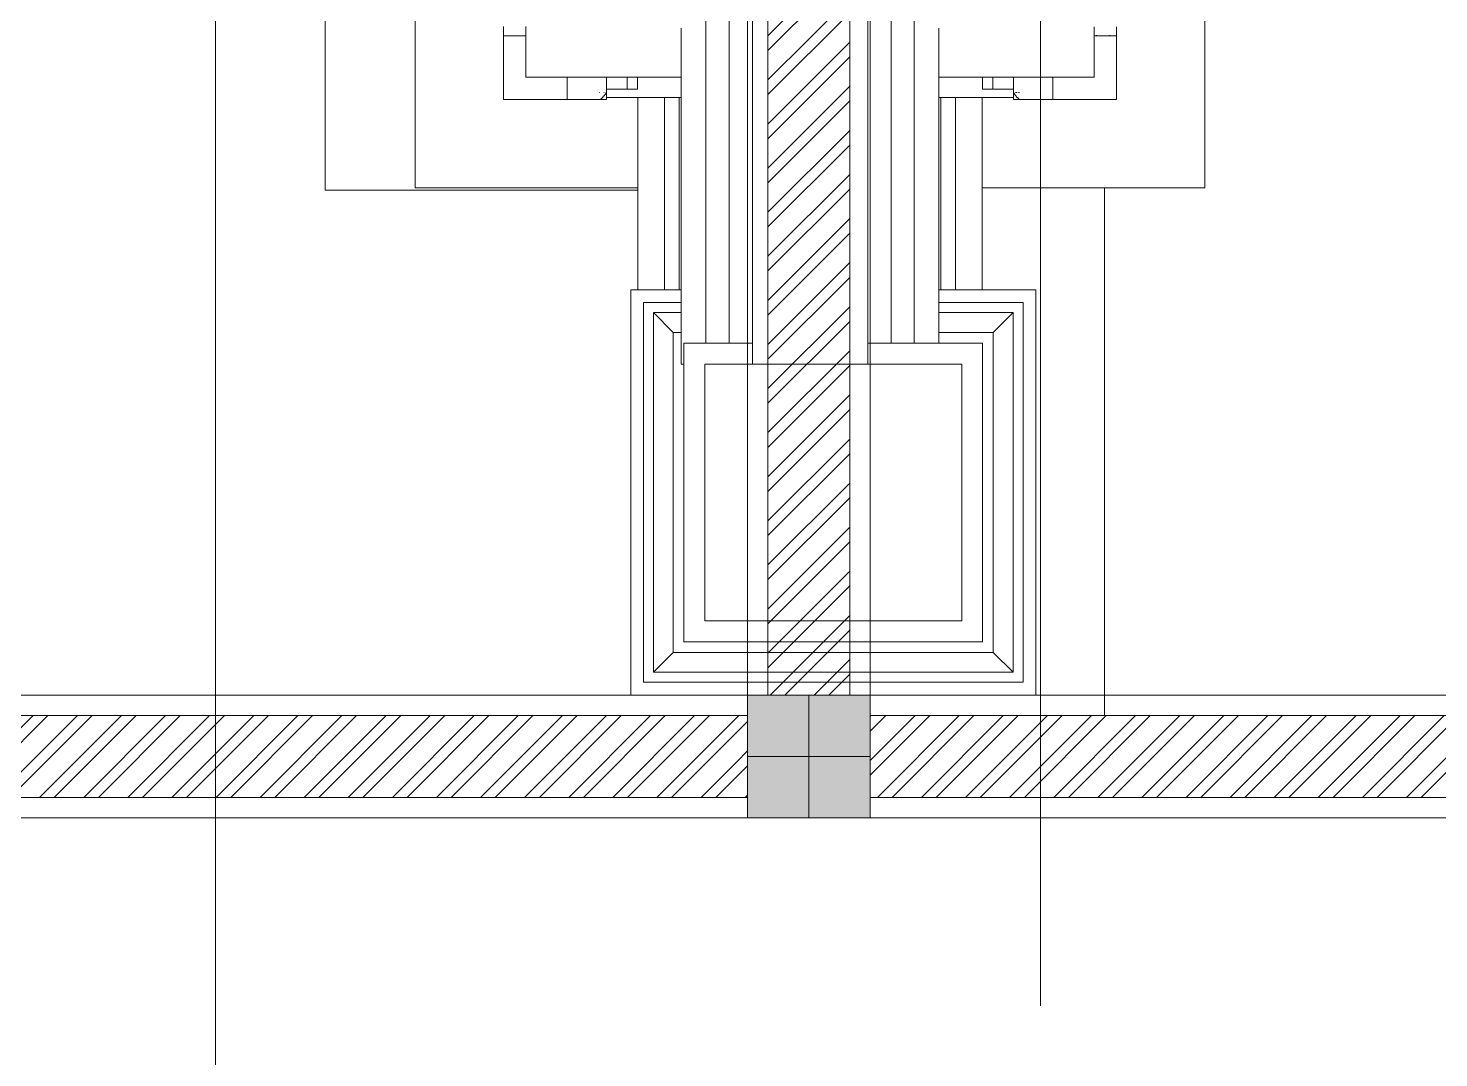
# Model space of a CAD drawing. Header units: millimetres. Extents: x -280308 to 6402717, y -14 to 2073074.
# Drawn here: x -4671 to -2947, y 639480 to 640738 of the extents above; entities that cross this region are included whole.
import ezdxf
from ezdxf.enums import TextEntityAlignment as Align

# ---------------------------------------------------------------- set-up
doc = ezdxf.new("R2010")
doc.units = ezdxf.units.MM
doc.linetypes.add('ACAD_ISO08W100', pattern=[36, 24, -3, 6, -3])
doc.layers.get('0').update_dxf_attribs({"lineweight": 0})
for name, color, linetype, lineweight in [('A-ALINE-1', 91, 'Continuous', 20), ('A-ALINE-3', 111, 'Continuous', 15), ('A-ALINE-6', 117, 'Continuous', 9), ('A-ANNOTATION', 144, 'Continuous', 0), ('A-FURN-EQPM', 177, 'Continuous', 0), ('A-Z22-T-Anno_Text', 152, 'Continuous', 9)]:
    doc.layers.add(name, color=color, linetype=linetype, lineweight=lineweight)
doc.layers.add('A-FILL-1', color=7, linetype='Continuous', lineweight=0, true_color=0x454545)
doc.layers.add('SectionCutEdges', color=7, linetype='Continuous', lineweight=35, true_color=0xa5aeb1)
doc.layers.add('A-TEXT', color=254, linetype='Continuous')
doc.styles.get("Standard").update_dxf_attribs({"font": 'arial.ttf'})
doc.styles.add('TGF_A', font='arial.ttf')

# ---------------------------------------------------------------- blocks, each defined once
blk = doc.blocks.new('A$Ccf87384a')
blk.add_wipeout([(-75, 75), (75, 75), (75, -75), (-75, -75)])
blk.add_wipeout([(-75, -75), (-75, 75), (75, 75), (75, -75)])
at = {"layer": 'A-FILL-1', "ltscale": 0.25}
h = blk.add_hatch(color=256, dxfattribs=at)
h.dxf.hatch_style = 1
h.paths.add_polyline_path([(-75, -75), (-75, 75), (75, 75), (75, -75)])
at = {"layer": 'A-ALINE-1'}
blk.add_lwpolyline([(-75, -75), (-75, 75), (75, 75), (75, -75)], close=True, dxfattribs=at)
at = {"layer": 'A-FILL-1', "ltscale": 0.25}
for p, q in [((0, 75), (0, -75)), ((-75, 0), (75, 0))]:
    blk.add_line(p, q, dxfattribs=at)
blk = doc.blocks.new('A$C837b2698')
at = {"color": 0, "linetype": 'ByBlock', "lineweight": -2}
for p, q in [((-0.9521, -1.2393), (-0.9521, -1.6123)), ((-0.8421, -1.2393), (-0.8421, -1.6093)), ((0.1227, -1.2393), (0.1227, -1.6093)), ((-0.487, -1.2843), (-0.487, -1.7992)), ((-0.4586, -1.2843), (-0.4586, -1.7992)), ((-0.2607, -1.2843), (-0.2607, -1.7992)), ((-0.2323, -1.2843), (-0.2323, -1.7992)), ((-0.7343, -1.4123), (-0.7343, -1.4147)), ((-0.7071, -1.4123), (-0.7071, -1.4147)), ((-0.0123, -1.415), (-0.0123, -1.4129)), ((0.0149, -1.415), (0.0149, -1.4129)), ((-0.7343, -1.4147), (-0.7343, -1.4169)), ((-0.7343, -1.4169), (-0.7343, -1.4189)), ((-0.7343, -1.4189), (-0.7343, -1.4207)), ((-0.7343, -1.4207), (-0.7343, -1.4223)), ((-0.7343, -1.4223), (-0.7343, -1.4236)), ((-0.7343, -1.4236), (-0.7071, -1.4236)), ((-0.7343, -1.4236), (-0.7343, -1.5015)), ((-0.7071, -1.4147), (-0.7071, -1.4169)), ((-0.7071, -1.4169), (-0.7071, -1.4189)), ((-0.7071, -1.4189), (-0.7071, -1.4207)), ((-0.7071, -1.4207), (-0.7071, -1.4223)), ((-0.7071, -1.4223), (-0.7071, -1.4236)), ((-0.7071, -1.4236), (-0.7071, -1.4743)), ((-0.5171, -1.4143), (-0.5171, -1.4743)), ((-0.2022, -1.4143), (-0.2022, -1.4743)), ((-0.0123, -1.4169), (-0.0123, -1.415)), ((-0.0123, -1.4187), (-0.0123, -1.4169)), ((-0.0123, -1.4203), (-0.0123, -1.4187)), ((-0.0123, -1.4216), (-0.0123, -1.4203)), ((-0.0123, -1.4228), (-0.0123, -1.4216)), ((-0.0123, -1.4237), (-0.0123, -1.4228)), ((-0.0123, -1.4743), (-0.0123, -1.4237)), ((-0.0095, -1.4237), (-0.0123, -1.4237)), ((-0.0095, -1.4237), (-0.0095, -1.4228)), ((0.0065, -1.4237), (-0.0095, -1.4237)), ((0.0065, -1.4237), (0.0065, -1.4228)), ((0.0149, -1.4237), (0.0065, -1.4237)), ((0.0149, -1.4169), (0.0149, -1.415)), ((0.0149, -1.4187), (0.0149, -1.4169)), ((0.0149, -1.4203), (0.0149, -1.4187)), ((0.0149, -1.4216), (0.0149, -1.4203)), ((0.0149, -1.4228), (0.0149, -1.4216)), ((0.0149, -1.4237), (0.0149, -1.4228)), ((0.0149, -1.5015), (0.0149, -1.4237)), ((-0.7071, -1.4743), (-0.6564, -1.4743)), ((-0.6564, -1.5015), (-0.6564, -1.4743)), ((-0.6564, -1.4743), (-0.6555, -1.4743)), ((-0.6555, -1.4743), (-0.6544, -1.4743)), ((-0.6544, -1.4743), (-0.653, -1.4743)), ((-0.653, -1.4743), (-0.6515, -1.4743)), ((-0.6515, -1.4743), (-0.6497, -1.4743)), ((-0.6497, -1.4743), (-0.6477, -1.4743)), ((-0.6477, -1.4743), (-0.6456, -1.4743)), ((-0.6456, -1.4743), (-0.6433, -1.4743)), ((-0.6433, -1.4743), (-0.641, -1.4743)), ((-0.641, -1.4743), (-0.6385, -1.4743)), ((-0.6385, -1.4743), (-0.6359, -1.4743)), ((-0.6359, -1.4743), (-0.6332, -1.4743)), ((-0.6332, -1.4743), (-0.6308, -1.4743)), ((-0.6308, -1.4743), (-0.6284, -1.4743)), ((-0.6284, -1.4743), (-0.626, -1.4743)), ((-0.626, -1.4743), (-0.6236, -1.4743)), ((-0.6236, -1.4743), (-0.6214, -1.4743)), ((-0.6214, -1.4743), (-0.6192, -1.4743)), ((-0.6192, -1.4743), (-0.6171, -1.4743)), ((-0.6171, -1.4743), (-0.6164, -1.4743)), ((-0.6164, -1.4743), (-0.6151, -1.4743)), ((-0.6151, -1.4743), (-0.6132, -1.4743)), ((-0.6132, -1.4743), (-0.6115, -1.4743)), ((-0.6115, -1.4743), (-0.6114, -1.4743)), ((-0.6114, -1.4743), (-0.6099, -1.4743)), ((-0.6099, -1.4743), (-0.6093, -1.4743)), ((-0.6093, -1.4743), (-0.6083, -1.4743)), ((-0.6083, -1.4889), (-0.6083, -1.4743)), ((-0.6083, -1.4743), (-0.6071, -1.4743)), ((-0.6071, -1.4743), (-0.6057, -1.4743)), ((-0.6057, -1.4743), (-0.6042, -1.4743)), ((-0.6042, -1.4743), (-0.6024, -1.4743)), ((-0.6024, -1.4743), (-0.6005, -1.4743)), ((-0.6005, -1.4743), (-0.5984, -1.4743)), ((-0.5984, -1.4743), (-0.5961, -1.4743)), ((-0.5961, -1.4743), (-0.5937, -1.4743)), ((-0.5937, -1.4743), (-0.5922, -1.4743)), ((-0.5922, -1.4743), (-0.5909, -1.4743)), ((-0.5909, -1.4743), (-0.5896, -1.4743)), ((-0.5896, -1.4743), (-0.5884, -1.4743)), ((-0.5884, -1.4743), (-0.5873, -1.4743)), ((-0.5873, -1.4743), (-0.5864, -1.4743)), ((-0.5864, -1.4743), (-0.5855, -1.4743)), ((-0.5855, -1.4743), (-0.5848, -1.4743)), ((-0.5848, -1.4743), (-0.5837, -1.4743)), ((-0.5837, -1.4743), (-0.5833, -1.4743)), ((-0.5833, -1.4743), (-0.5831, -1.4743)), ((-0.5831, -1.4889), (-0.5831, -1.4743)), ((-0.5831, -1.4743), (-0.5705, -1.4743)), ((-0.5705, -1.4743), (-0.5171, -1.4743)), ((-0.5705, -1.4889), (-0.5705, -1.4743)), ((-0.5171, -1.4743), (-0.5171, -1.4993)), ((-0.2022, -1.4743), (-0.1489, -1.4743)), ((-0.2022, -1.4743), (-0.2022, -1.4993)), ((-0.1489, -1.4743), (-0.1489, -1.4889)), ((-0.1489, -1.4743), (-0.1363, -1.4743)), ((-0.1363, -1.4743), (-0.136, -1.4743)), ((-0.1363, -1.4889), (-0.1363, -1.4743)), ((-0.136, -1.4743), (-0.1357, -1.4743)), ((-0.1357, -1.4743), (-0.1352, -1.4743)), ((-0.1352, -1.4743), (-0.1346, -1.4743)), ((-0.1346, -1.4743), (-0.1338, -1.4743)), ((-0.1338, -1.4743), (-0.133, -1.4743)), ((-0.133, -1.4743), (-0.132, -1.4743)), ((-0.132, -1.4743), (-0.1309, -1.4743)), ((-0.1309, -1.4743), (-0.1297, -1.4743)), ((-0.1297, -1.4743), (-0.1284, -1.4743)), ((-0.1284, -1.4743), (-0.1271, -1.4743)), ((-0.1271, -1.4743), (-0.1256, -1.4743)), ((-0.1256, -1.4743), (-0.1232, -1.4743)), ((-0.1232, -1.4743), (-0.121, -1.4743)), ((-0.121, -1.4743), (-0.1189, -1.4743)), ((-0.1189, -1.4743), (-0.1169, -1.4743)), ((-0.1169, -1.4743), (-0.1152, -1.4743)), ((-0.1152, -1.4743), (-0.1136, -1.4743)), ((-0.1136, -1.4743), (-0.1122, -1.4743)), ((-0.1122, -1.4743), (-0.1111, -1.4743)), ((-0.1111, -1.4889), (-0.1111, -1.4743)), ((-0.1111, -1.4743), (-0.1099, -1.4743)), ((-0.1099, -1.4743), (-0.1087, -1.4743)), ((-0.1087, -1.4743), (-0.108, -1.4743)), ((-0.108, -1.4743), (-0.1073, -1.4743)), ((-0.1073, -1.4743), (-0.1066, -1.4743)), ((-0.1066, -1.4743), (-0.1059, -1.4743)), ((-0.1059, -1.4743), (-0.1048, -1.4743)), ((-0.1048, -1.4743), (-0.1036, -1.4743)), ((-0.1036, -1.4743), (-0.1026, -1.4743)), ((-0.1026, -1.4743), (-0.1008, -1.4743)), ((-0.1008, -1.4743), (-0.099, -1.4743)), ((-0.099, -1.4743), (-0.0971, -1.4743)), ((-0.0971, -1.4743), (-0.0951, -1.4743)), ((-0.0951, -1.4743), (-0.0931, -1.4743)), ((-0.0931, -1.4743), (-0.0911, -1.4743)), ((-0.0911, -1.4743), (-0.0881, -1.4743)), ((-0.0881, -1.4743), (-0.0851, -1.4743)), ((-0.0851, -1.4743), (-0.0823, -1.4743)), ((-0.0823, -1.4743), (-0.0795, -1.4743)), ((-0.0795, -1.4743), (-0.0768, -1.4743)), ((-0.0768, -1.4743), (-0.0743, -1.4743)), ((-0.0743, -1.4743), (-0.0719, -1.4743)), ((-0.0719, -1.4743), (-0.0697, -1.4743)), ((-0.0697, -1.4743), (-0.0677, -1.4743)), ((-0.0677, -1.4743), (-0.0659, -1.4743)), ((-0.0659, -1.4743), (-0.0643, -1.4743)), ((-0.0643, -1.4743), (-0.0629, -1.4743)), ((-0.0629, -1.5015), (-0.0629, -1.4743)), ((-0.0629, -1.4743), (-0.0123, -1.4743)), ((-0.6171, -1.4931), (-0.6164, -1.4931)), ((-0.6151, -1.5006), (-0.6132, -1.499)), ((-0.6115, -1.4972), (-0.6132, -1.499)), ((-0.6115, -1.4931), (-0.6114, -1.4931)), ((-0.6114, -1.4969), (-0.6115, -1.4969)), ((-0.6114, -1.4971), (-0.6115, -1.4972)), ((-0.6111, -1.4969), (-0.6114, -1.4971)), ((-0.6114, -1.4971), (-0.6114, -1.4971)), ((-0.6111, -1.4969), (-0.6099, -1.4953)), ((-0.6093, -1.4946), (-0.6099, -1.4953)), ((-0.6093, -1.4931), (-0.6083, -1.4931)), ((-0.6093, -1.4942), (-0.6083, -1.4931)), ((-0.6088, -1.4939), (-0.6093, -1.4946)), ((-0.6084, -1.4933), (-0.6088, -1.4939)), ((-0.6084, -1.5015), (-0.6084, -1.4933)), ((-0.6083, -1.4931), (-0.6083, -1.4889)), ((-0.6083, -1.4889), (-0.6071, -1.4889)), ((-0.6083, -1.4993), (-0.6083, -1.4931)), ((-0.5702, -1.4993), (-0.6083, -1.4993)), ((-0.6083, -1.5015), (-0.6083, -1.4993)), ((-0.6071, -1.4889), (-0.6057, -1.4889)), ((-0.6057, -1.4889), (-0.6042, -1.4889)), ((-0.6042, -1.4889), (-0.6024, -1.4889)), ((-0.6024, -1.4889), (-0.6005, -1.4889)), ((-0.6005, -1.4889), (-0.5984, -1.4889)), ((-0.5984, -1.4889), (-0.5961, -1.4889)), ((-0.5961, -1.4889), (-0.5937, -1.4889)), ((-0.5937, -1.4889), (-0.5922, -1.4889)), ((-0.5922, -1.4889), (-0.5909, -1.4889)), ((-0.5909, -1.4889), (-0.5896, -1.4889)), ((-0.5896, -1.4889), (-0.5884, -1.4889)), ((-0.5884, -1.4889), (-0.5873, -1.4889)), ((-0.5873, -1.4889), (-0.5864, -1.4889)), ((-0.5864, -1.4889), (-0.5855, -1.4889)), ((-0.5855, -1.4889), (-0.5848, -1.4889)), ((-0.5837, -1.4889), (-0.5848, -1.4889)), ((-0.5837, -1.4889), (-0.5833, -1.4889)), ((-0.5833, -1.4889), (-0.5831, -1.4889)), ((-0.5705, -1.4889), (-0.5831, -1.4889)), ((-0.5702, -1.4993), (-0.5702, -1.6093)), ((-0.5374, -1.4993), (-0.5702, -1.4993)), ((-0.5374, -1.4993), (-0.5374, -1.7341)), ((-0.5196, -1.4993), (-0.5374, -1.4993)), ((-0.5196, -1.4993), (-0.5196, -1.7341)), ((-0.5171, -1.4993), (-0.5196, -1.4993)), ((-0.5171, -1.4993), (-0.5171, -1.7341)), ((-0.1997, -1.4993), (-0.2022, -1.4993)), ((-0.2022, -1.4993), (-0.2022, -1.7341)), ((-0.1997, -1.4993), (-0.1997, -1.7341)), ((-0.1819, -1.4993), (-0.1997, -1.4993)), ((-0.1819, -1.4993), (-0.1819, -1.7341)), ((-0.1492, -1.4993), (-0.1819, -1.4993)), ((-0.1492, -1.4993), (-0.1492, -1.6093)), ((-0.1111, -1.4993), (-0.1492, -1.4993)), ((-0.1489, -1.4889), (-0.1363, -1.4889)), ((-0.136, -1.4889), (-0.1363, -1.4889)), ((-0.1357, -1.4889), (-0.136, -1.4889)), ((-0.1352, -1.4889), (-0.1357, -1.4889)), ((-0.1346, -1.4889), (-0.1352, -1.4889)), ((-0.1338, -1.4889), (-0.1346, -1.4889)), ((-0.133, -1.4889), (-0.1338, -1.4889)), ((-0.132, -1.4889), (-0.133, -1.4889)), ((-0.1309, -1.4889), (-0.132, -1.4889)), ((-0.1297, -1.4889), (-0.1309, -1.4889)), ((-0.1284, -1.4889), (-0.1297, -1.4889)), ((-0.1271, -1.4889), (-0.1284, -1.4889)), ((-0.1256, -1.4889), (-0.1271, -1.4889)), ((-0.1232, -1.4889), (-0.1256, -1.4889)), ((-0.121, -1.4889), (-0.1232, -1.4889)), ((-0.1189, -1.4889), (-0.121, -1.4889)), ((-0.1169, -1.4889), (-0.1189, -1.4889)), ((-0.1152, -1.4889), (-0.1169, -1.4889)), ((-0.1136, -1.4889), (-0.1152, -1.4889)), ((-0.1122, -1.4889), (-0.1136, -1.4889)), ((-0.1111, -1.4889), (-0.1122, -1.4889)), ((-0.1111, -1.4931), (-0.1111, -1.4889)), ((-0.1111, -1.4931), (-0.1099, -1.4949)), ((-0.1111, -1.4993), (-0.1111, -1.4931)), ((-0.1111, -1.5015), (-0.1111, -1.4993)), ((-0.1099, -1.4949), (-0.1087, -1.4966)), ((-0.108, -1.4931), (-0.1087, -1.4931)), ((-0.1087, -1.4966), (-0.108, -1.4974)), ((-0.108, -1.4974), (-0.1073, -1.4982)), ((-0.1066, -1.4931), (-0.1073, -1.4931)), ((-0.1073, -1.4982), (-0.1066, -1.4989)), ((-0.1059, -1.4997), (-0.1066, -1.4989)), ((-0.1059, -1.4997), (-0.1048, -1.5006)), ((-0.1036, -1.4931), (-0.1048, -1.4931)), ((-0.7343, -1.5015), (-0.6564, -1.5015)), ((-0.6564, -1.5015), (-0.6555, -1.5015)), ((-0.6555, -1.5015), (-0.6544, -1.5015)), ((-0.6544, -1.5015), (-0.653, -1.5015)), ((-0.653, -1.5015), (-0.6515, -1.5015)), ((-0.6515, -1.5015), (-0.6497, -1.5015)), ((-0.6497, -1.5015), (-0.6477, -1.5015)), ((-0.6477, -1.5015), (-0.6456, -1.5015)), ((-0.6456, -1.5015), (-0.6433, -1.5015)), ((-0.6433, -1.5015), (-0.641, -1.5015)), ((-0.641, -1.5015), (-0.6385, -1.5015)), ((-0.6385, -1.5015), (-0.6359, -1.5015)), ((-0.6359, -1.5015), (-0.6332, -1.5015)), ((-0.6308, -1.5015), (-0.6332, -1.5015)), ((-0.6284, -1.5015), (-0.6308, -1.5015)), ((-0.626, -1.5015), (-0.6284, -1.5015)), ((-0.6236, -1.5015), (-0.626, -1.5015)), ((-0.6214, -1.5015), (-0.6236, -1.5015)), ((-0.6192, -1.5015), (-0.6214, -1.5015)), ((-0.6171, -1.5015), (-0.6192, -1.5015)), ((-0.6164, -1.5015), (-0.6171, -1.5015)), ((-0.6164, -1.5015), (-0.6151, -1.5006)), ((-0.6164, -1.5015), (-0.6084, -1.5015)), ((-0.6083, -1.5015), (-0.6084, -1.5015)), ((-0.1036, -1.5015), (-0.1111, -1.5015)), ((-0.1048, -1.5006), (-0.1043, -1.501)), ((-0.1043, -1.501), (-0.1036, -1.5015)), ((-0.1036, -1.5015), (-0.1026, -1.5015)), ((-0.1026, -1.5015), (-0.1008, -1.5015)), ((-0.1008, -1.5015), (-0.099, -1.5015)), ((-0.099, -1.5015), (-0.0971, -1.5015)), ((-0.0971, -1.5015), (-0.0951, -1.5015)), ((-0.0951, -1.5015), (-0.0931, -1.5015)), ((-0.0931, -1.5015), (-0.0911, -1.5015)), ((-0.0911, -1.5015), (-0.0881, -1.5015)), ((-0.0881, -1.5015), (-0.0851, -1.5015)), ((-0.0851, -1.5015), (-0.0823, -1.5015)), ((-0.0823, -1.5015), (-0.0795, -1.5015)), ((-0.0795, -1.5015), (-0.0768, -1.5015)), ((-0.0768, -1.5015), (-0.0743, -1.5015)), ((-0.0743, -1.5015), (-0.0719, -1.5015)), ((-0.0719, -1.5015), (-0.0697, -1.5015)), ((-0.0697, -1.5015), (-0.0677, -1.5015)), ((-0.0677, -1.5015), (-0.0659, -1.5015)), ((-0.0659, -1.5015), (-0.0643, -1.5015)), ((-0.0643, -1.5015), (-0.0629, -1.5015)), ((-0.0629, -1.5015), (0.0149, -1.5015)), ((-0.5702, -1.6123), (-0.9521, -1.6123)), ((-0.5702, -1.6093), (-0.8421, -1.6093)), ((-0.5702, -1.6093), (-0.5702, -1.6123)), ((-0.5702, -1.6123), (-0.5702, -1.7341)), ((-0.1492, -1.6093), (-0.1492, -1.7341)), ((0, -1.6093), (-0.1492, -1.6093)), ((0, -1.6093), (0, -2.2543)), ((0.1227, -1.6093), (0, -1.6093)), ((-0.5789, -2.2293), (-0.5789, -1.7341)), ((-0.5789, -1.7341), (-0.5702, -1.7341)), ((-0.5702, -1.7341), (-0.5374, -1.7341)), ((-0.5374, -1.7341), (-0.5196, -1.7341)), ((-0.5196, -1.7341), (-0.5171, -1.7341)), ((-0.5171, -1.7341), (-0.5171, -1.7497)), ((-0.2022, -1.7341), (-0.1997, -1.7341)), ((-0.2022, -1.7341), (-0.2022, -1.7497)), ((-0.1997, -1.7341), (-0.1819, -1.7341)), ((-0.1819, -1.7341), (-0.1492, -1.7341)), ((-0.1492, -1.7341), (-0.0837, -1.7341)), ((-0.0837, -1.7341), (-0.0837, -2.2293)), ((-0.5633, -1.7497), (-0.5171, -1.7497)), ((-0.5633, -2.2137), (-0.5633, -1.7497)), ((-0.5171, -1.7497), (-0.5171, -1.7619)), ((-0.2022, -1.7497), (-0.0993, -1.7497)), ((-0.2022, -1.7497), (-0.2022, -1.7619)), ((-0.0993, -1.7497), (-0.0993, -2.2137)), ((-0.5511, -1.7619), (-0.5171, -1.7619)), ((-0.5511, -2.2015), (-0.5511, -1.7619)), ((-0.5511, -1.7619), (-0.5269, -1.7862)), ((-0.5171, -1.7619), (-0.5171, -1.7862)), ((-0.2022, -1.7619), (-0.1115, -1.7619)), ((-0.2022, -1.7619), (-0.2022, -1.7862)), ((-0.1115, -1.7619), (-0.1358, -1.7862)), ((-0.1115, -1.7619), (-0.1115, -2.2015)), ((-0.5269, -2.1773), (-0.5269, -1.7862)), ((-0.5269, -1.7862), (-0.5171, -1.7862)), ((-0.5171, -1.7862), (-0.5171, -1.8248)), ((-0.2022, -1.7862), (-0.1358, -1.7862)), ((-0.2022, -1.7862), (-0.2022, -1.7992)), ((-0.1358, -1.7862), (-0.1358, -2.1773)), ((-0.5139, -1.8248), (-0.5139, -1.7992)), ((-0.5139, -1.7992), (-0.487, -1.7992)), ((-0.487, -1.7992), (-0.4586, -1.7992)), ((-0.4586, -1.7992), (-0.4301, -1.7992)), ((-0.2892, -1.7992), (-0.2607, -1.7992)), ((-0.2607, -1.7992), (-0.2323, -1.7992)), ((-0.2323, -1.7992), (-0.2022, -1.7992)), ((-0.2022, -1.7992), (-0.1488, -1.7992)), ((-0.1488, -1.7992), (-0.1488, -2.1643)), ((-0.5139, -1.8248), (-0.5171, -1.8248)), ((-0.5139, -2.1643), (-0.5139, -1.8248)), ((-0.1488, -2.1643), (-0.5139, -2.1643)), ((-0.5511, -2.2015), (-0.5269, -2.1773)), ((-0.1358, -2.1773), (-0.5269, -2.1773)), ((-0.1115, -2.2015), (-0.1358, -2.1773)), ((-0.1115, -2.2015), (-0.5511, -2.2015)), ((-0.0993, -2.2137), (-0.5633, -2.2137))]:
    blk.add_line(p, q, dxfattribs=at)
at = {"layer": 'SectionCutEdges', "color": 0, "linetype": 'ByBlock', "lineweight": -2}
for p, q in [((-0.4301, -1.2843), (-0.4301, -1.7992)), ((-0.2892, -1.7992), (-0.2892, -1.2843)), ((-0.4301, -1.7992), (-0.4301, -1.8248)), ((-0.2892, -1.8248), (-0.2892, -1.7992)), ((-0.4883, -2.1387), (-0.4883, -1.8248)), ((-0.4883, -1.8248), (-0.4301, -1.8248)), ((-0.4301, -1.8248), (-0.2892, -1.8248)), ((-0.2892, -1.8248), (-0.1744, -1.8248)), ((-0.1744, -1.8248), (-0.1744, -2.1387)), ((-0.1744, -2.1387), (-0.4883, -2.1387)), ((-0.0837, -2.2293), (-0.5789, -2.2293))]:
    blk.add_line(p, q, dxfattribs=at)
blk = doc.blocks.new('A$C52fb07ff')
at = {"layer": 'A-FILL-1', "ltscale": 0.25}
h = blk.add_hatch(dxfattribs=at)
h.set_pattern_fill('ANSI32', color=256, scale=4, angle=180)
h.set_pattern_definition([(225, (-276374.53, -361277.71), (26.9407684, -26.9407684), []), (225, (-276392.49, -361277.71), (26.9407684, -26.9407684), [])])
h.paths.add_polyline_path([(31272.8, -9047), (51922.8, -9047), (51922.8, -9147), (31272.8, -9147)])
at = {"layer": 'A-ALINE-3', "linetype": 'Continuous'}
blk.add_lwpolyline([(31272.8, -9047), (51922.8, -9047), (51922.8, -9147), (31272.8, -9147)], close=True, dxfattribs=at)
at = {"layer": 'A-ALINE-6'}
blk.add_lwpolyline([(31272.8, -9022), (51922.8, -9022), (51922.8, -9172), (31272.8, -9172)], close=True, dxfattribs=at)
at = {"ltscale": 0.25}
blk.add_blockref('A$Ccf87384a', (42297.8, -9097), dxfattribs=at)
at = {"layer": 'A-FILL-1', "ltscale": 0.25}
h = blk.add_hatch(dxfattribs=at)
h.set_pattern_fill('ANSI32', color=256, scale=4, angle=180)
h.set_pattern_definition([(225, (-209218.888, -295482.39), (26.9407684, -26.9407684), []), (225, (-209236.85, -295482.39), (26.9407684, -26.9407684), [])])
h.paths.add_polyline_path([(42247.8, -7472), (42247.8, -9022), (42347.8, -9022), (42347.8, -7472)])
at = {"layer": 'A-ALINE-3', "linetype": 'Continuous'}
blk.add_lwpolyline([(42247.8, -7472), (42247.8, -9022), (42347.8, -9022), (42347.8, -7472)], close=True, dxfattribs=at)
at = {"layer": 'A-ALINE-6'}
for points in [[(42222.8, -1822), (51922.8, -1822), (51922.8, -9022), (42222.8, -9022)], [(42222.8, -7472), (42222.8, -9022), (42372.8, -9022), (42372.8, -7472)]]:
    blk.add_lwpolyline(points, close=True, dxfattribs=at)
at = {"layer": 'A-FILL-1', "ltscale": 0.25, "xscale": 1000, "yscale": 1000, "zscale": 1000}
blk.add_blockref('A$C837b2698', (42659, -6792.7), dxfattribs=at)
blk = doc.blocks.new('*U552')
at = {"layer": 'A-ANNOTATION', "linetype": 'ACAD_ISO08W100', "ltscale": 0.25}
blk.add_lwpolyline([(0, -5), (0, -90.5606)], dxfattribs=at)
at = {"layer": 'A-TEXT'}
blk.add_attdef('N', text='', height=0.9, dxfattribs=at).set_placement((0, 2.75), align=Align.MIDDLE_CENTER)
blk = doc.blocks.new('A$Cf37525da')
at = {"color": 124, "xscale": -360.0000000000001, "yscale": 360.0000000000001, "zscale": 360.0000000000001, "rotation": 180}
blk.add_blockref('*U552', (-26750, -25932.8), dxfattribs=at)
blk = doc.blocks.new('*U538')
at = {"lineweight": -2}
blk.add_lwpolyline([(0, -0.23438), (0, -3.13455)], dxfattribs=at)
at = {"color": 7, "lineweight": -2, "style": 'TGF_A', "flags": 8}
for tag, height, p in [('NOTE1', 0.0625, (0, 0.3375)), ('DET', 0.09375, (0, 0.09612)), ('SHT', 0.075, (0, -0.10211)), ('NOTE2', 0.0625, (0, -0.39942))]:
    blk.add_attdef(tag, text='', height=height, dxfattribs=at).set_placement(p, align=Align.MIDDLE)
blk = doc.blocks.new('A$Cba193409')
at = {"layer": 'A-Z22-T-Anno_Text', "color": 7, "xscale": 4266.666666600002, "yscale": 4266.666666600002, "zscale": 4266.666666600002}
blk.add_blockref('*U538', (-25992, 5394.1), dxfattribs=at)
blk = doc.blocks.new('aa')
at = {"ltscale": 0.25}
blk.add_blockref('A$C52fb07ff', (-46014.9, 648945.2), dxfattribs=at)
blk.add_blockref('A$Cf37525da', (22307.9, 647273.3), dxfattribs=at)
at = {"layer": 'A-FURN-EQPM', "color": 0, "linetype": 'ByBlock', "lineweight": -2, "ltscale": 0.25}
blk.add_blockref('A$Cba193409', (22557.9, 647523.3), dxfattribs=at)

msp = doc.modelspace()

# ---------------------------------------------------------------- block references
msp.add_blockref('aa', (0, 0))

doc.saveas('drawing.dxf')
